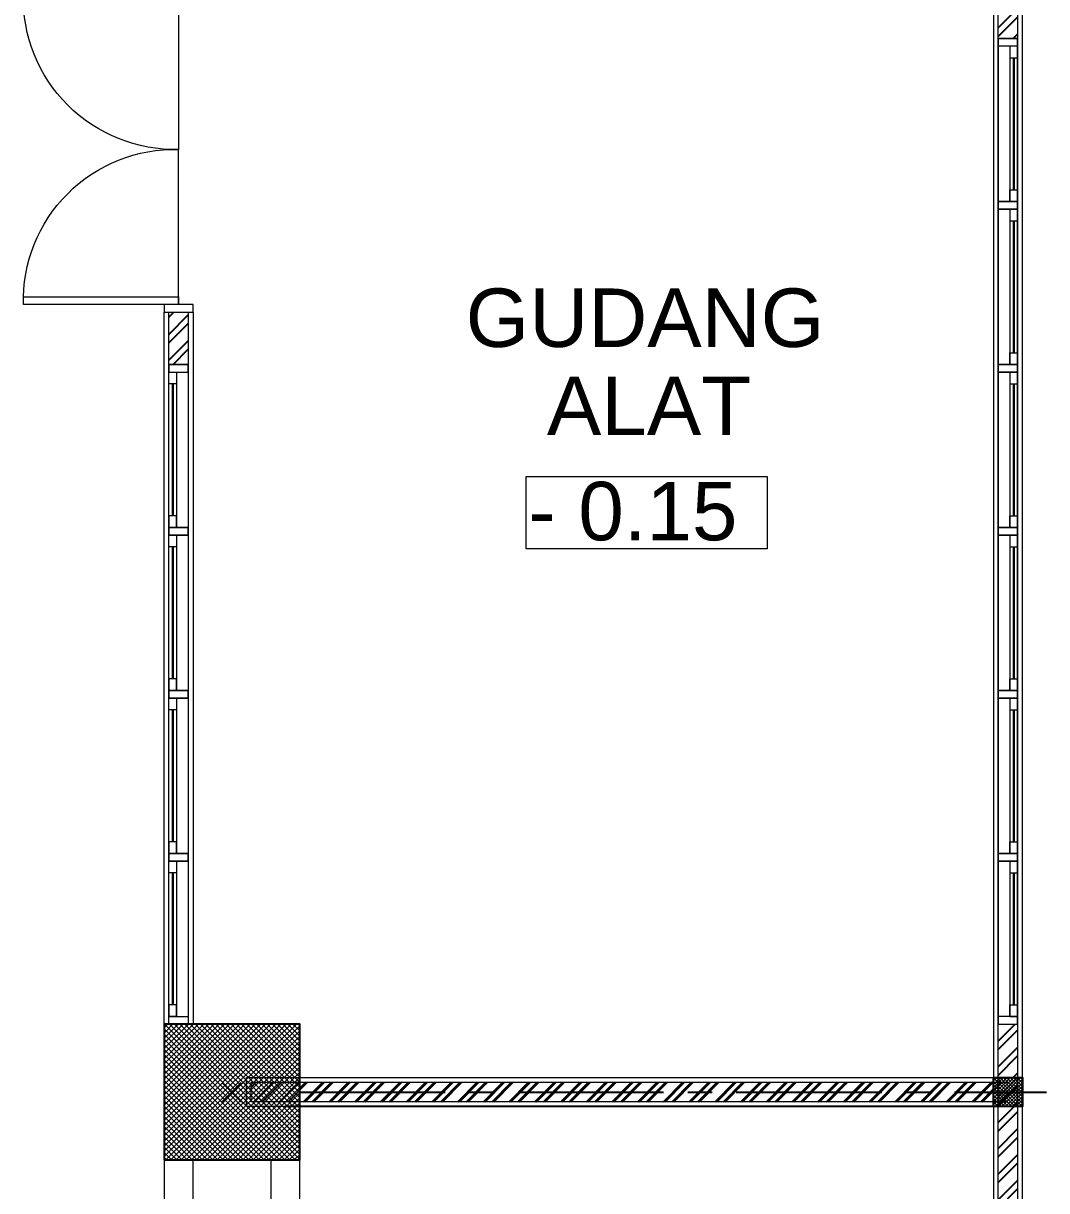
# Model space of a CAD drawing. Header units: inches. Extents: x 249 to 1192, y -18 to 440.
# Drawn here: x 260.28 to 265.55, y 256.66 to 262.68 of the extents above; entities that cross this region are included whole.
import ezdxf

# ---------------------------------------------------------------- set-up
doc = ezdxf.new("R2010")
doc.units = ezdxf.units.IN
doc.header["$MEASUREMENT"] = 0
doc.linetypes.add('CENTER2', pattern=[1.125, 0.75, -0.125, 0.125, -0.125])
doc.linetypes.add('HIDDEN2', pattern=[0.1875, 0.125, -0.0625])
for name, color, linetype, lineweight in [('ARSIR BETON', 8, 'Continuous', 0), ('DIMENSI', 85, 'Continuous', 20), ('DINDING', 6, 'Continuous', 0), ('DINDING2', 137, 'Continuous', 20), ('KACA', 141, 'Continuous', 30), ('KUSEN', 16, 'Continuous', 15), ('TEXT (KET. RUANG)', 7, 'Continuous', 5)]:
    doc.layers.add(name, color=color, linetype=linetype, lineweight=lineweight)
for name, color, linetype in [('ARSIR DINDING', 64, 'Continuous'), ('AS', 15, 'CENTER2'), ('KOLOM', 5, 'Continuous')]:
    doc.layers.add(name, color=color, linetype=linetype)
doc.styles.get("Standard").update_dxf_attribs({"font": 'arial.ttf'})

# ---------------------------------------------------------------- blocks, each defined once
blk = doc.blocks.new('K1')
at = {"layer": 'ARSIR BETON'}
h = blk.add_hatch(dxfattribs=at)
h.set_pattern_fill('ANSI37', color=256, scale=0.15, style=0)
h.set_pattern_definition([(45, (258.3748891430789, 277.1207513811261), (-0.01325825214724776, 0.01325825214724777), []), (135, (258.3748891430789, 277.1207513811261), (-0.01325825214724777, -0.01325825214724776), [])])
h.paths.add_polyline_path([(259.1248891430789, 277.170751381126), (259.1248891430789, 277.870751381126), (258.4248891430789, 277.870751381126), (258.4248891430789, 277.170751381126)])
at = {"layer": 'KOLOM'}
blk.add_lwpolyline([(258.4248891430789, 277.170751381126), (259.1248891430789, 277.170751381126), (259.1248891430789, 277.870751381126), (258.4248891430789, 277.870751381126)], close=True, dxfattribs=at)
for points in [[(258.7248891430789, 277.5707513811261), (258.8248891430789, 277.4707513811261)], [(258.7248891430789, 277.4707513811261), (258.8248891430789, 277.5707513811261)]]:
    blk.add_lwpolyline(points, dxfattribs=at)
blk = doc.blocks.new('P1')
for points in [[(-56.663672384632, 234.1861298480323), (-56.663672384632, 234.9861298480323), (-56.623672384632, 234.9861298480323), (-56.623672384632, 234.1861298480323), (-56.663672384632, 234.1861298480323)], [(-55.06367238463201, 234.1861298480323), (-55.06367238463201, 234.9861298480323), (-55.10367238463201, 234.9861298480323), (-55.10367238463201, 234.1861298480323), (-55.06367238463201, 234.1861298480323)], [(-56.663672384632, 234.1861298480323), (-55.863672384632, 234.1861298480323)], [(-55.06367238463201, 234.1861298480323), (-55.863672384632, 234.1861298480323)]]:
    blk.add_lwpolyline(points)
for points in [[(-56.703672384632, 234.1111298480323), (-56.663672384632, 234.1111298480323), (-56.663672384632, 234.2611298480323), (-56.703672384632, 234.2611298480323)], [(-55.02367238463201, 234.1111298480323), (-55.06367238463201, 234.1111298480323), (-55.06367238463201, 234.2611298480323), (-55.02367238463201, 234.2611298480323)]]:
    blk.add_lwpolyline(points, close=True)
for centre, start, end in [((-56.643672384632, 234.2061298480323), 358.5311992856155, 91.468800714386), ((-55.08367238463201, 234.2061298480323), 88.53119928561435, 181.4688007143845)]:
    blk.add_arc(centre, 0.78025636812524, start, end)
blk = doc.blocks.new('K2')
at = {"layer": 'ARSIR BETON'}
h = blk.add_hatch(dxfattribs=at)
h.set_pattern_fill('ANSI37', color=256, scale=0.1, style=0)
h.set_pattern_definition([(45, (-38.74362574940218, 268.0828744956948), (-0.008838834764831844, 0.008838834764831846), []), (135, (-38.74362574940218, 268.0828744956948), (-0.008838834764831846, -0.008838834764831844), [])])
h.paths.add_polyline_path([(-38.59362574940219, 268.2328744956948), (-38.74362574940218, 268.2328744956948), (-38.74362574940218, 268.0828744956948), (-38.59362574940219, 268.0828744956948)])
at = {"layer": 'KOLOM'}
blk.add_lwpolyline([(-38.74362574940218, 268.0828744956948), (-38.59362574940219, 268.0828744956948), (-38.59362574940219, 268.2328744956948), (-38.74362574940218, 268.2328744956948)], close=True, dxfattribs=at)
blk = doc.blocks.new('+4375')
at = {"layer": 'TEXT (KET. RUANG)', "color": 1}
blk.add_lwpolyline([(875.8458326431588, 246.8316779975403), (877.335185536293, 246.8316779975403), (877.335185536293, 246.4586279380024), (875.8458326431588, 246.4586279380024)], close=True, dxfattribs=at)
at = {"layer": 'TEXT (KET. RUANG)'}
blk.add_text('+ 4.375', height=0.3014990433612379, dxfattribs=at).set_placement((875.8576380467816, 246.5019903317988))
blk = doc.blocks.new('TANGGA LT1')
at = {"layer": 'ARSIR DINDING'}
h = blk.add_hatch(dxfattribs=at)
h.set_pattern_fill('ANSI32', color=256, scale=0.25, style=0)
h.set_pattern_definition([(45, (512.0954022538136, 154.559495888197), (-0.06629126073623882, 0.06629126073623884), []), (45, (512.1395964275637, 154.559495888197), (-0.06629126073623882, 0.06629126073623884), [])])
h.paths.add_polyline_path([(516.0956295821547, 161.1337821099007), (516.0956295821549, 161.0337821099009), (512.5206295821548, 161.0337821099008), (512.5206295821547, 161.1337821099007)])
h = blk.add_hatch(dxfattribs=at)
h.set_pattern_fill('ANSI32', color=256, scale=0.25, style=0)
h.set_pattern_definition([(45, (516.1208747479529, 155.5587755404855), (-0.06629126073623882, 0.06629126073623884), []), (45, (516.165068921703, 155.5587755404855), (-0.06629126073623882, 0.06629126073623884), [])])
h.paths.add_polyline_path([(516.1208747479529, 155.2587755404855), (516.2209427776133, 155.2587755404855), (516.2209427776133, 161.1587789378549), (516.1208747479529, 161.1587790236369)])
for points in [[(515.3793525238464, 154.611223055772), (515.3793525238464, 160.0685535543097), (513.2887413612054, 160.0685535543097), (513.2887413612054, 157.4887828281552)], [(514.0254252406437, 159.008777790452), (512.5206295821548, 159.008777790452)], [(516.0958982804053, 159.008777790452), (514.5911026219163, 159.008777790452)], [(514.0254252406437, 158.708777790452), (512.5206295821548, 158.708777790452)], [(516.095899066565, 158.708777790452), (514.5911026219163, 158.708777790452)], [(514.0254252406437, 158.4087777904519), (512.5206295821548, 158.408777790452)], [(516.0958998527246, 158.4087777904518), (514.5911026219163, 158.4087777904519)], [(513.6623035200956, 158.1087777904519), (512.5206295821548, 158.1087777904519)], [(516.0959006388842, 158.1087777904519), (514.5911026219163, 158.1087777904519)], [(513.3272161241742, 157.808777790452), (512.5206295821548, 157.808777790452)], [(516.095901425044, 157.808777790452), (514.5911026219163, 157.808777790452)], [(512.9081583649466, 157.5087777904519), (512.5206295821548, 157.5087777904519)], [(516.0959022112036, 157.5087777904519), (514.5911026219163, 157.5087777904519)], [(513.2887413612054, 157.4887828281552), (513.2887413612054, 156.8594342546045), (513.0068838276895, 157.0585294444257)], [(516.0959029973632, 157.2087777904518), (514.5911026219163, 157.2087777904518)], [(516.0959037835229, 156.9087777904519), (514.5911026219163, 156.9087777904519)], [(516.0959045696825, 156.6087777904519), (514.5911026219163, 156.6087777904519)], [(516.0959053558421, 156.3087777904519), (514.5911026219163, 156.3087777904519)], [(516.0959061420018, 156.0087777904518), (514.5911026219163, 156.0087777904518)], [(516.0959069281614, 155.7087777904518), (514.5911026219163, 155.7087777904518)], [(516.0959435910463, 155.4087755404855), (514.5911026219163, 155.408776487491)]]:
    blk.add_lwpolyline(points)
at = {"layer": 'DINDING'}
for points in [[(516.1706467649133, 161.0087821099008), (512.5206295821548, 161.0087821099009), (512.5206295821548, 161.1587821099008), (516.2459177332711, 161.1587789164454)], [(516.095892646258, 161.1587790362046), (516.0959435910463, 155.2587755404855)], [(516.2459435910463, 155.2587755404855), (516.2459177332711, 161.1587789164454)], [(512.5206298502857, 157.2087779980217), (512.5206295821548, 160.73377858611), (512.3706300930169, 160.73377858611), (512.3706300930169, 157.0926577788823)], [(514.0254252406437, 158.4066349660745), (514.0254252406437, 159.1587777904519), (514.1754251462484, 159.1587777904519), (514.1754251462484, 158.5296751085359)]]:
    blk.add_lwpolyline(points, dxfattribs=at)
for points in [[(511.8206294877515, 155.2587774816657), (511.9706290712928, 155.2587774816658), (511.9706290712928, 160.73377858611), (511.8206295821549, 160.73377858611)], [(514.1754252406437, 159.3087777904519), (514.4411026219163, 159.3087777904519), (514.4411026219163, 159.1587777904519), (514.1754252406437, 159.1587777904519)], [(514.441102527521, 155.258776534689), (514.5911026219163, 155.258776534689), (514.5911026219163, 159.1587777904519), (514.441102527521, 159.1587777904519)]]:
    blk.add_lwpolyline(points, close=True, dxfattribs=at)
at = {"layer": 'DINDING2'}
blk.add_lwpolyline([(516.0956295821549, 161.0337821099009), (512.5206295821548, 161.0337821099009), (512.5206295821548, 161.1337821099007), (516.0956295821549, 161.1337821099007)], close=True, dxfattribs=at)
blk.add_lwpolyline([(516.2209427776133, 161.158778936382), (516.2209427776133, 155.2587755404855), (516.1208747479529, 155.2587755404855), (516.1208747479529, 161.1587790162624)], dxfattribs=at)
at = {"layer": 'DINDING2', "linetype": 'HIDDEN2'}
blk.add_lwpolyline([(512.1747135004742, 156.9409916823943), (513.1631456464964, 157.7061726366201), (513.0834535844318, 157.8331165329661), (513.4595300223149, 157.7073360432936), (513.3113752989725, 157.8209225538326), (514.2778329654611, 158.6136769791658)], dxfattribs=at)
at = {"layer": 'TEXT (KET. RUANG)', "color": 1}
blk.add_lwpolyline([(515.0070143005628, 154.5685535543097), (515.5974067120246, 154.5685535543097), (515.5974067120246, 154.3820285245408), (515.0070143005628, 154.3820285245408)], close=True, dxfattribs=at)
at = {"xscale": -1, "rotation": 180}
for p in [(554.8395196908394, 429.2416566055956), (552.7690509900459, 427.3916522861467), (550.5642552371537, 423.3416519773606), (554.8395693404485, 423.3416500361803)]:
    blk.add_blockref('K2', p, dxfattribs=at)
at = {"rotation": 180}
for p in [(475.8474768725142, 427.3916522861467), (475.8474767781189, 423.3416510303839)]:
    blk.add_blockref('K2', p, dxfattribs=at)
at = {"layer": 'DIMENSI', "xscale": 0.5, "yscale": 0.5, "zscale": 0.5}
blk.add_blockref('+4375', (74.98547452793218, 31.37470838324982), dxfattribs=at)
at = {"layer": 'KOLOM'}
blk.add_blockref('K1', (253.3957404390759, -116.4369727950161), dxfattribs=at)
at = {"layer": 'TEXT (KET. RUANG)'}
for s, height, p in [('13', 0.1577533407393829, (514.182532403706, 159.371261066)), ('14', 0.1577533407393829, (513.6793488346037, 158.7734283796759)), ('12', 0.1577533407393829, (514.6209238365008, 158.773428379676)), ('15', 0.1577533407393829, (513.689700025578, 158.4721788797972)), ('11', 0.1577533407393829, (514.6209238365008, 158.4734283796758)), ('16', 0.1577533407393829, (513.6741091150374, 158.1761185798931)), ('10', 0.1577533407393829, (514.6209238365008, 158.1761185798931)), ('9', 0.1577533407393829, (514.6209238365008, 157.876118579893)), ('8', 0.1577533407393829, (514.6209238365008, 157.576118579893)), ('7', 0.1577533407393829, (514.6209238365008, 157.276118579893)), ('6', 0.1577533407393829, (514.6209238365008, 156.9761185798929)), ('5', 0.1577533407393829, (514.6209238365008, 156.6789163881189)), ('4', 0.1577533407393829, (514.6209238365008, 156.374074027728)), ('3', 0.1577533407393829, (514.6209238365008, 156.0762261879016)), ('2', 0.1577533407393829, (514.6209238365008, 155.7734283796756)), ('1', 0.1577533407393829, (514.6209238365008, 155.4734283796757)), ('- 0.20', 0.1507495216806189, (515.0129170023743, 154.4037097214389))]:
    blk.add_text(s, height=height, dxfattribs=at).set_placement(p)
blk = doc.blocks.new('LT1')
at = {"layer": 'ARSIR DINDING'}
h = blk.add_hatch(dxfattribs=at)
h.set_pattern_fill('ANSI32', color=256, scale=0.25, style=0)
h.set_pattern_definition([(45, (691.0583325276029, 127.5881071146592), (-0.06629126073623882, 0.06629126073623884), []), (45, (691.102526701353, 127.5881071146592), (-0.06629126073623882, 0.06629126073623884), [])])
h.paths.add_polyline_path([(691.1583119777781, 127.8567191394249), (691.0583325276029, 127.8567191394249), (691.0583325276029, 127.5881071146592), (691.1583119777781, 127.5881071146592)])
h = blk.add_hatch(dxfattribs=at)
h.set_pattern_fill('ANSI32', color=256, scale=0.25, style=0)
h.set_pattern_definition([(45, (37.80565674391778, -128.2711592953695), (-0.06629126073623882, 0.06629126073623884), []), (45, (37.84985091766778, -128.2711592953695), (-0.06629126073623882, 0.06629126073623884), [])])
h.paths.add_polyline_path([(686.8330811083891, 125.9077193844356), (686.8830811083894, 125.9077193844356), (686.8830811083894, 126.1767151617017), (686.833081108389, 126.1767151617017)])
h.paths.add_polyline_path([(686.7831141609373, 125.9077193844356), (686.8330811083893, 125.9077193844356), (686.8330811083893, 126.1767151617017), (686.7831141609373, 126.1767151617017)])
h = blk.add_hatch(dxfattribs=at)
h.set_pattern_fill('ANSI32', color=256, scale=0.25, style=0)
h.set_pattern_definition([(45, (691.0583325276029, 122.2319439239886), (-0.06629126073623882, 0.06629126073623884), []), (45, (691.102526701353, 122.2319439239886), (-0.06629126073623882, 0.06629126073623884), [])])
h.paths.add_polyline_path([(691.1583119777781, 122.5069439239885), (691.0583325276029, 122.5069439239885), (691.0583325276029, 122.2319474477793), (691.1080963683869, 122.2319474477793), (691.1583119777781, 122.2319439239886)])
h = blk.add_hatch(dxfattribs=at)
h.set_pattern_fill('ANSI32', color=256, scale=0.25, style=0)
h.set_pattern_definition([(45, (687.0328537800482, 115.6326612260755), (-0.06629126073623882, 0.06629126073623884), []), (45, (687.0770479537982, 115.6326612260755), (-0.06629126073623882, 0.06629126073623884), [])])
h.paths.add_polyline_path([(687.2078537800483, 122.1069474477795), (691.1080979706878, 122.1069474477794), (691.1080966888471, 122.2069474477793), (687.2078537800481, 122.2069474477792)])
blk.add_lwpolyline([(691.1080982911478, 122.0819474477793), (687.3828537800482, 122.0819474477794)])
at = {"layer": 'AS'}
blk.add_lwpolyline([(687.4580811083894, 122.1569439239885), (691.3082092924519, 122.1569439239886)], dxfattribs=at)
at = {"layer": 'DINDING'}
for points in [[(691.0333772250445, 122.2319439239886), (691.1833237776154, 122.2319439239886), (691.1833237776154, 127.8567191394249), (691.0333772250445, 127.8567191394249)], [(686.7581141268795, 126.1767151617017), (686.9081201349534, 126.1767151617017), (686.9080811083894, 122.5069439239885), (686.7581141609376, 122.5069439239885)]]:
    blk.add_lwpolyline(points, close=True, dxfattribs=at)
blk.add_lwpolyline([(691.1080982911478, 122.0819474477794), (687.1828537800484, 122.0819474477794), (687.1828537800482, 122.2319474477792), (691.1080963683869, 122.2319474477793)], dxfattribs=at)
at = {"layer": 'DINDING2'}
for points in [[(691.0583325276029, 127.8567191394249), (691.1583119777781, 127.8567191394249), (691.1583119777781, 122.2319439239886), (691.0583325276029, 122.2319439239886)], [(686.7831141609374, 126.1767151617017), (686.8830811083894, 126.1767151617017), (686.8830811083894, 122.5069439239885), (686.7831141609375, 122.5069439239885)]]:
    blk.add_lwpolyline(points, close=True, dxfattribs=at)
blk.add_lwpolyline([(691.1080982911478, 122.1069474477794), (687.2078537800484, 122.1069474477794), (687.2078537800481, 122.2069474477792), (691.1080963683869, 122.2069474477793)], dxfattribs=at)
at = {"layer": 'KACA'}
for points in [[(691.1383211254541, 127.4881071146592), (691.1383211254541, 126.8079132495474)], [(691.1383211254541, 126.6479132495474), (691.1383211254541, 125.9677193844356)], [(686.803100691489, 125.8077193844356), (686.803100691489, 125.1275255193238)], [(691.1383211254541, 125.8077193844356), (691.1383211254541, 125.1275255193238)], [(686.803100691489, 124.9675255193238), (686.803100691489, 124.287331654212)], [(691.1383211254541, 124.9675255193238), (691.1383211254541, 124.287331654212)], [(686.803100691489, 124.127331654212), (686.803100691489, 123.4471377891003)], [(691.1383211254541, 124.127331654212), (691.1383211254541, 123.4471377891003)], [(686.8030976346635, 123.2871377891003), (686.8030976346635, 122.6069439239885)], [(691.1383241822797, 123.2871377891003), (691.1383241822797, 122.6069439239885)]]:
    blk.add_lwpolyline(points, dxfattribs=at)
at = {"layer": 'KUSEN'}
for points in [[(691.1583211254541, 127.5481071146592), (691.058321125454, 127.5481071146592), (691.058321125454, 127.5881071146592), (691.1583211254541, 127.5881071146592)], [(691.058321125454, 126.7079132495474), (691.1583211254541, 126.7079132495474), (691.1583211254541, 127.5881071146592), (691.058321125454, 127.5881071146592)], [(691.1183211254541, 126.7479132495474), (691.1583211254541, 126.7479132495474), (691.1583211254541, 127.5481071146592), (691.1183211254541, 127.5481071146592)], [(691.1583211254541, 126.7079132495474), (691.058321125454, 126.7079132495474), (691.058321125454, 126.7479132495474), (691.1583211254541, 126.7479132495474)], [(691.058321125454, 125.8677193844356), (691.1583211254541, 125.8677193844356), (691.1583211254541, 126.7479132495474), (691.058321125454, 126.7479132495474)], [(691.1583211254541, 126.7479132495474), (691.058321125454, 126.7479132495474), (691.058321125454, 126.7079132495474), (691.1583211254541, 126.7079132495474)], [(691.1183211254541, 125.9077193844356), (691.1583211254541, 125.9077193844356), (691.1583211254541, 126.7079132495474), (691.1183211254541, 126.7079132495474)], [(686.783100691489, 125.8677193844356), (686.8831006914892, 125.8677193844356), (686.8831006914892, 125.9077193844356), (686.783100691489, 125.9077193844356)], [(686.8831006914892, 125.0275255193238), (686.783100691489, 125.0275255193238), (686.783100691489, 125.9077193844356), (686.8831006914892, 125.9077193844356)], [(686.783100691489, 125.9077193844356), (686.8830811083894, 125.9077193844356), (686.8830811083894, 122.5069439239885), (686.783100691489, 122.5069439239885)], [(691.1583211254541, 125.8677193844356), (691.058321125454, 125.8677193844356), (691.058321125454, 125.9077193844356), (691.1583211254541, 125.9077193844356)], [(691.058321125454, 125.0275255193238), (691.1583211254541, 125.0275255193238), (691.1583211254541, 125.9077193844356), (691.058321125454, 125.9077193844356)], [(691.1583211254541, 125.8677193844356), (691.058321125454, 125.8677193844356), (691.058321125454, 125.9077193844356), (691.1583211254541, 125.9077193844356)], [(691.1583211254541, 125.9077193844356), (691.058321125454, 125.9077193844356), (691.058321125454, 125.8677193844356), (691.1583211254541, 125.8677193844356)], [(691.1583211254541, 125.9077193844356), (691.0583407085537, 125.9077193844356), (691.0583407085537, 122.5069439239885), (691.1583211254541, 122.5069439239885)], [(686.823100691489, 125.0675255193238), (686.783100691489, 125.0675255193238), (686.783100691489, 125.8677193844356), (686.823100691489, 125.8677193844356)], [(691.1183211254541, 125.0675255193238), (691.1583211254541, 125.0675255193238), (691.1583211254541, 125.8677193844356), (691.1183211254541, 125.8677193844356)], [(686.783100691489, 125.0275255193238), (686.8831006914892, 125.0275255193238), (686.8831006914892, 125.0675255193238), (686.783100691489, 125.0675255193238)], [(686.8831006914892, 124.187331654212), (686.783100691489, 124.187331654212), (686.783100691489, 125.0675255193238), (686.8831006914892, 125.0675255193238)], [(686.783100691489, 125.0675255193238), (686.8831006914892, 125.0675255193238), (686.8831006914892, 125.0275255193238), (686.783100691489, 125.0275255193238)], [(691.1583211254541, 125.0275255193238), (691.058321125454, 125.0275255193238), (691.058321125454, 125.0675255193238), (691.1583211254541, 125.0675255193238)], [(691.058321125454, 124.187331654212), (691.1583211254541, 124.187331654212), (691.1583211254541, 125.0675255193238), (691.058321125454, 125.0675255193238)], [(691.1583211254541, 125.0675255193238), (691.058321125454, 125.0675255193238), (691.058321125454, 125.0275255193238), (691.1583211254541, 125.0275255193238)], [(686.823100691489, 124.227331654212), (686.783100691489, 124.227331654212), (686.783100691489, 125.0275255193238), (686.823100691489, 125.0275255193238)], [(691.1183211254541, 124.227331654212), (691.1583211254541, 124.227331654212), (691.1583211254541, 125.0275255193238), (691.1183211254541, 125.0275255193238)], [(686.783100691489, 124.187331654212), (686.8831006914892, 124.187331654212), (686.8831006914892, 124.227331654212), (686.783100691489, 124.227331654212)], [(686.8831006914892, 123.3471377891003), (686.783100691489, 123.3471377891003), (686.783100691489, 124.227331654212), (686.8831006914892, 124.227331654212)], [(686.783100691489, 124.227331654212), (686.8831006914892, 124.227331654212), (686.8831006914892, 124.187331654212), (686.783100691489, 124.187331654212)], [(691.1583211254541, 124.187331654212), (691.058321125454, 124.187331654212), (691.058321125454, 124.227331654212), (691.1583211254541, 124.227331654212)], [(691.058321125454, 123.3471377891003), (691.1583211254541, 123.3471377891003), (691.1583211254541, 124.227331654212), (691.058321125454, 124.227331654212)], [(691.1583211254541, 124.227331654212), (691.058321125454, 124.227331654212), (691.058321125454, 124.187331654212), (691.1583211254541, 124.187331654212)], [(686.823100691489, 123.3871377891003), (686.783100691489, 123.3871377891003), (686.783100691489, 124.187331654212), (686.823100691489, 124.187331654212)], [(691.1183211254541, 123.3871377891003), (691.1583211254541, 123.3871377891003), (691.1583211254541, 124.187331654212), (691.1183211254541, 124.187331654212)], [(686.7830976346635, 123.3471377891003), (686.8830976346636, 123.3471377891003), (686.8830976346636, 123.3871377891003), (686.7830976346635, 123.3871377891003)], [(686.8830976346636, 122.5069439239885), (686.7830976346635, 122.5069439239885), (686.7830976346635, 123.3871377891003), (686.8830976346636, 123.3871377891003)], [(686.783100691489, 123.3871377891003), (686.8831006914892, 123.3871377891003), (686.8831006914892, 123.3471377891003), (686.783100691489, 123.3471377891003)], [(691.1583211254541, 123.3871377891003), (691.058321125454, 123.3871377891003), (691.058321125454, 123.3471377891003), (691.1583211254541, 123.3471377891003)], [(691.1583241822797, 123.3471377891003), (691.0583241822795, 123.3471377891003), (691.0583241822795, 123.3871377891003), (691.1583241822797, 123.3871377891003)], [(691.0583241822795, 122.5069439239885), (691.1583241822797, 122.5069439239885), (691.1583241822797, 123.3871377891003), (691.0583241822795, 123.3871377891003)], [(686.8230976346634, 122.5469439239885), (686.7830976346635, 122.5469439239885), (686.7830976346635, 123.3471377891003), (686.8230976346634, 123.3471377891003)], [(691.1183241822797, 122.5469439239885), (691.1583241822797, 122.5469439239885), (691.1583241822797, 123.3471377891003), (691.1183241822797, 123.3471377891003)], [(686.7830976346635, 122.5469439239885), (686.8830976346636, 122.5469439239885), (686.8830976346636, 122.5069439239885), (686.7830976346635, 122.5069439239885)], [(691.1583241822797, 122.5469439239885), (691.0583241822795, 122.5469439239885), (691.0583241822795, 122.5069439239885), (691.1583241822797, 122.5069439239885)]]:
    blk.add_lwpolyline(points, close=True, dxfattribs=at)
for points in [[(691.1183211254541, 127.5481071146592), (691.1183211254541, 127.4881071146592), (691.1583211254541, 127.4881071146592), (691.1583211254541, 127.5481071146592), (691.1183211254541, 127.5481071146592)], [(691.1183211254541, 126.7479132495474), (691.1183211254541, 126.8079132495474), (691.1583211254541, 126.8079132495474), (691.1583211254541, 126.7479132495474), (691.1183211254541, 126.7479132495474)], [(691.1183211254541, 126.7079132495474), (691.1183211254541, 126.6479132495474), (691.1583211254541, 126.6479132495474), (691.1583211254541, 126.7079132495474), (691.1183211254541, 126.7079132495474)], [(691.1183211254541, 125.9077193844356), (691.1183211254541, 125.9677193844356), (691.1583211254541, 125.9677193844356), (691.1583211254541, 125.9077193844356), (691.1183211254541, 125.9077193844356)], [(686.823100691489, 125.8677193844356), (686.823100691489, 125.8077193844356), (686.783100691489, 125.8077193844356), (686.783100691489, 125.8677193844356), (686.823100691489, 125.8677193844356)], [(691.1183211254541, 125.8677193844356), (691.1183211254541, 125.8077193844356), (691.1583211254541, 125.8077193844356), (691.1583211254541, 125.8677193844356), (691.1183211254541, 125.8677193844356)], [(691.1183211254541, 125.8677193844356), (691.1183211254541, 125.8077193844356), (691.1583211254541, 125.8077193844356), (691.1583211254541, 125.8677193844356), (691.1183211254541, 125.8677193844356)], [(686.823100691489, 125.0675255193238), (686.823100691489, 125.1275255193238), (686.783100691489, 125.1275255193238), (686.783100691489, 125.0675255193238), (686.823100691489, 125.0675255193238)], [(691.1183211254541, 125.0675255193238), (691.1183211254541, 125.1275255193238), (691.1583211254541, 125.1275255193238), (691.1583211254541, 125.0675255193238), (691.1183211254541, 125.0675255193238)], [(686.823100691489, 125.0275255193238), (686.823100691489, 124.9675255193238), (686.783100691489, 124.9675255193238), (686.783100691489, 125.0275255193238), (686.823100691489, 125.0275255193238)], [(691.1183211254541, 125.0275255193238), (691.1183211254541, 124.9675255193238), (691.1583211254541, 124.9675255193238), (691.1583211254541, 125.0275255193238), (691.1183211254541, 125.0275255193238)], [(686.823100691489, 124.227331654212), (686.823100691489, 124.287331654212), (686.783100691489, 124.287331654212), (686.783100691489, 124.227331654212), (686.823100691489, 124.227331654212)], [(691.1183211254541, 124.227331654212), (691.1183211254541, 124.287331654212), (691.1583211254541, 124.287331654212), (691.1583211254541, 124.227331654212), (691.1183211254541, 124.227331654212)], [(686.823100691489, 124.187331654212), (686.823100691489, 124.127331654212), (686.783100691489, 124.127331654212), (686.783100691489, 124.187331654212), (686.823100691489, 124.187331654212)], [(691.1183211254541, 124.187331654212), (691.1183211254541, 124.127331654212), (691.1583211254541, 124.127331654212), (691.1583211254541, 124.187331654212), (691.1183211254541, 124.187331654212)], [(686.823100691489, 123.3871377891003), (686.823100691489, 123.4471377891003), (686.783100691489, 123.4471377891003), (686.783100691489, 123.3871377891003), (686.823100691489, 123.3871377891003)], [(691.1183211254541, 123.3871377891003), (691.1183211254541, 123.4471377891003), (691.1583211254541, 123.4471377891003), (691.1583211254541, 123.3871377891003), (691.1183211254541, 123.3871377891003)], [(686.8230976346634, 123.3471377891003), (686.8230976346634, 123.2871377891003), (686.7830976346635, 123.2871377891003), (686.7830976346635, 123.3471377891003), (686.8230976346634, 123.3471377891003)], [(691.1183241822797, 123.3471377891003), (691.1183241822797, 123.2871377891003), (691.1583241822797, 123.2871377891003), (691.1583241822797, 123.3471377891003), (691.1183241822797, 123.3471377891003)], [(686.8230976346634, 122.5469439239885), (686.8230976346634, 122.6069439239885), (686.7830976346635, 122.6069439239885), (686.7830976346635, 122.5469439239885), (686.8230976346634, 122.5469439239885)], [(691.1183241822797, 122.5469439239885), (691.1183241822797, 122.6069439239885), (691.1583241822797, 122.6069439239885), (691.1583241822797, 122.5469439239885), (691.1183241822797, 122.5469439239885)]]:
    blk.add_lwpolyline(points, dxfattribs=at)
at = {"layer": 'TEXT (KET. RUANG)', "color": 1}
blk.add_lwpolyline([(688.6250705653489, 125.3308460938845), (689.8675352792147, 125.3308460938845), (689.8675352792147, 124.9577960343466), (688.6250705653489, 124.9577960343466)], close=True, dxfattribs=at)
blk.add_blockref('TANGGA LT1', (174.9374845787827, -38.92683466212145))
at = {"layer": 'KOLOM'}
blk.add_blockref('K1', (428.3331919653104, -155.3638074571375), dxfattribs=at)
at = {"layer": 'KUSEN', "xscale": -1, "rotation": 90.00000000000007}
blk.add_blockref('P1', (921.0192499829857, 71.15304277707), dxfattribs=at)
at = {"layer": 'TEXT (KET. RUANG)'}
for s, p in [('GUDANG', (688.3133672641543, 125.998109653148)), ('ALAT', (688.731746057063, 125.5438427998138)), ('- 0.15', (688.6368759689717, 125.001158428143))]:
    blk.add_text(s, height=0.3014990433612379, dxfattribs=at).set_placement(p)

msp = doc.modelspace()

# ---------------------------------------------------------------- block references
msp.add_blockref('LT1', (-425.7553560432876, 135.0136172111484))

doc.saveas('drawing.dxf')
